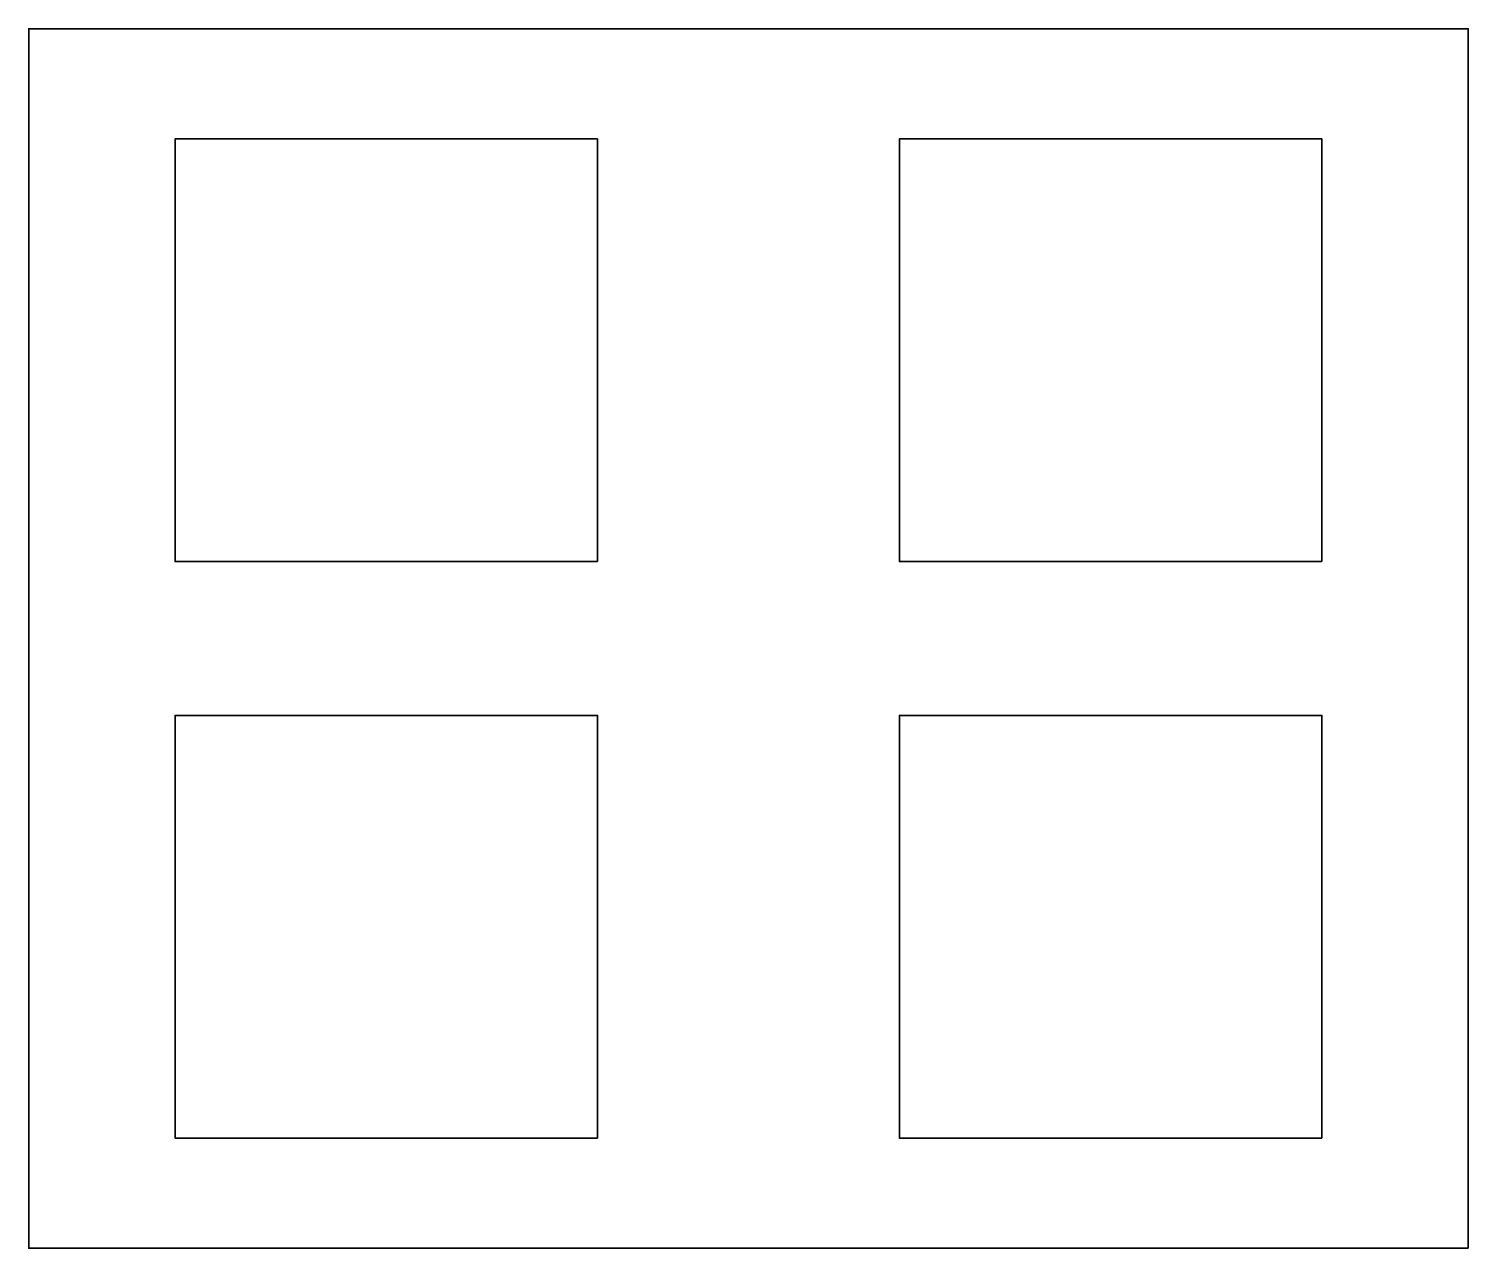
# Model space of a CAD drawing. Header units: millimetres. Extents: x 124.5 to 172.2, y -125.2 to -84.8.
import ezdxf

# ---------------------------------------------------------------- set-up
doc = ezdxf.new("R2010")
doc.units = ezdxf.units.MM
doc.header["$MEASUREMENT"] = 0
doc.layers.add('Calque 1', color=7, linetype='Continuous', lineweight=0)

msp = doc.modelspace()

# ---------------------------------------------------------------- linework, layer by layer
at = {"layer": 'Calque 1', "color": 250, "lineweight": 35, "true_color": 0x1d1d1b}
for points in [[(172.188, -125.222), (124.496, -125.222), (124.496, -84.826), (172.188, -84.826)], [(143.342, -102.475), (129.342, -102.475), (129.342, -88.475), (143.342, -88.475)], [(167.342, -102.475), (153.342, -102.475), (153.342, -88.475), (167.342, -88.475)], [(143.342, -121.573), (129.342, -121.573), (129.342, -107.573), (143.342, -107.573)], [(167.342, -121.573), (153.342, -121.573), (153.342, -107.573), (167.342, -107.573)]]:
    msp.add_lwpolyline(points, close=True, dxfattribs=at)

doc.saveas('drawing.dxf')
